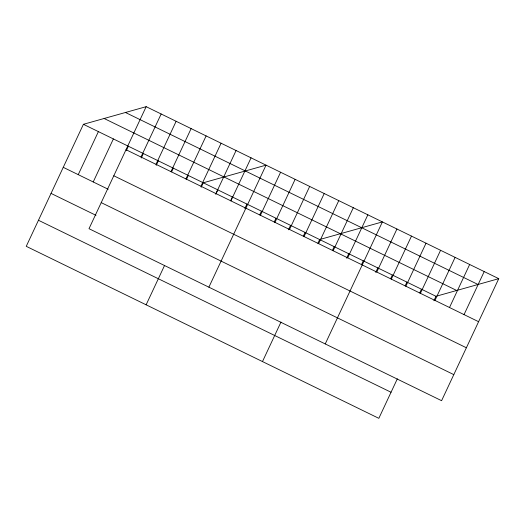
<?xml version="1.0" encoding="UTF-8"?>
<svg xmlns="http://www.w3.org/2000/svg" width="525" height="525" viewBox="0 0 525 525"><rect width="100%" height="100%" fill="white"/><g stroke="black" fill="none" stroke-linecap="round" stroke-linejoin="round"><path stroke-width="0.79" d="M146.167 106.673L89.007 228.697L441.591 400.693L498.75 278.67L146.167 106.673L83.409 124.307L26.25 246.33L378.833 418.327L397.333 378.827M78.238 174.648L98.392 131.618M93.22 181.958L113.38 138.928M126.276 150.688L128.362 146.239M140.995 157.014L161.155 113.984M141.264 157.999L143.351 153.543M155.977 164.325L176.137 121.295M156.247 165.309L158.333 160.853M170.966 171.636L191.12 128.605M171.583 171.872L173.316 168.164M185.948 178.946L206.108 135.916M186.565 179.183L188.304 175.475M200.937 186.257L221.091 143.227M146.127 304.808L164.627 265.315M201.2 187.235L203.287 182.785L266.044 165.152L208.884 287.175M215.919 193.567L236.079 150.537M215.749 194.329L217.829 189.879M230.639 200.681L232.378 196.973M230.902 200.878L251.062 157.841M244.834 208.523L246.921 204.067M259.724 214.876L261.463 211.162M260.433 215.283L280.593 172.246M274.267 221.97L276.006 218.256M274.975 222.377L295.135 179.347M288.468 229.806L290.548 225.356M289.518 229.471L309.678 186.441M303.358 236.158L305.097 232.45M304.067 236.565L324.22 193.535M262.48 361.567L280.98 322.068M317.901 243.252L319.64 239.544L382.397 221.911L325.238 343.934M318.609 243.659L338.769 200.629M332.443 250.346L334.182 246.638M333.152 250.753L353.312 207.723M346.644 258.182L348.725 253.732M347.694 257.847L367.854 214.817M361.535 264.534L363.274 260.827M375.729 272.37L377.816 267.921M376.786 272.035L396.939 229.005M390.62 278.729L392.359 275.015M391.328 279.136L411.488 236.099M405.162 285.823L406.901 282.109M405.871 286.23L426.031 243.193M419.711 292.917L421.444 289.203M420.413 293.324L440.573 250.294M433.906 300.753L435.993 296.303L498.75 278.67M434.962 300.418L455.116 257.388M449.505 307.512L469.665 264.482M464.048 314.606L484.208 271.576M125.455 112.494L478.039 284.491M104.121 118.486L456.704 290.483M83.409 124.307L435.993 296.303M126.013 149.71L478.59 321.7M113.8 175.777L466.384 347.767M63.249 167.337L108.209 189.269M101.22 202.63L453.803 374.627M51.043 193.403L95.996 215.335M38.463 220.264L391.04 392.254"/></g></svg>
